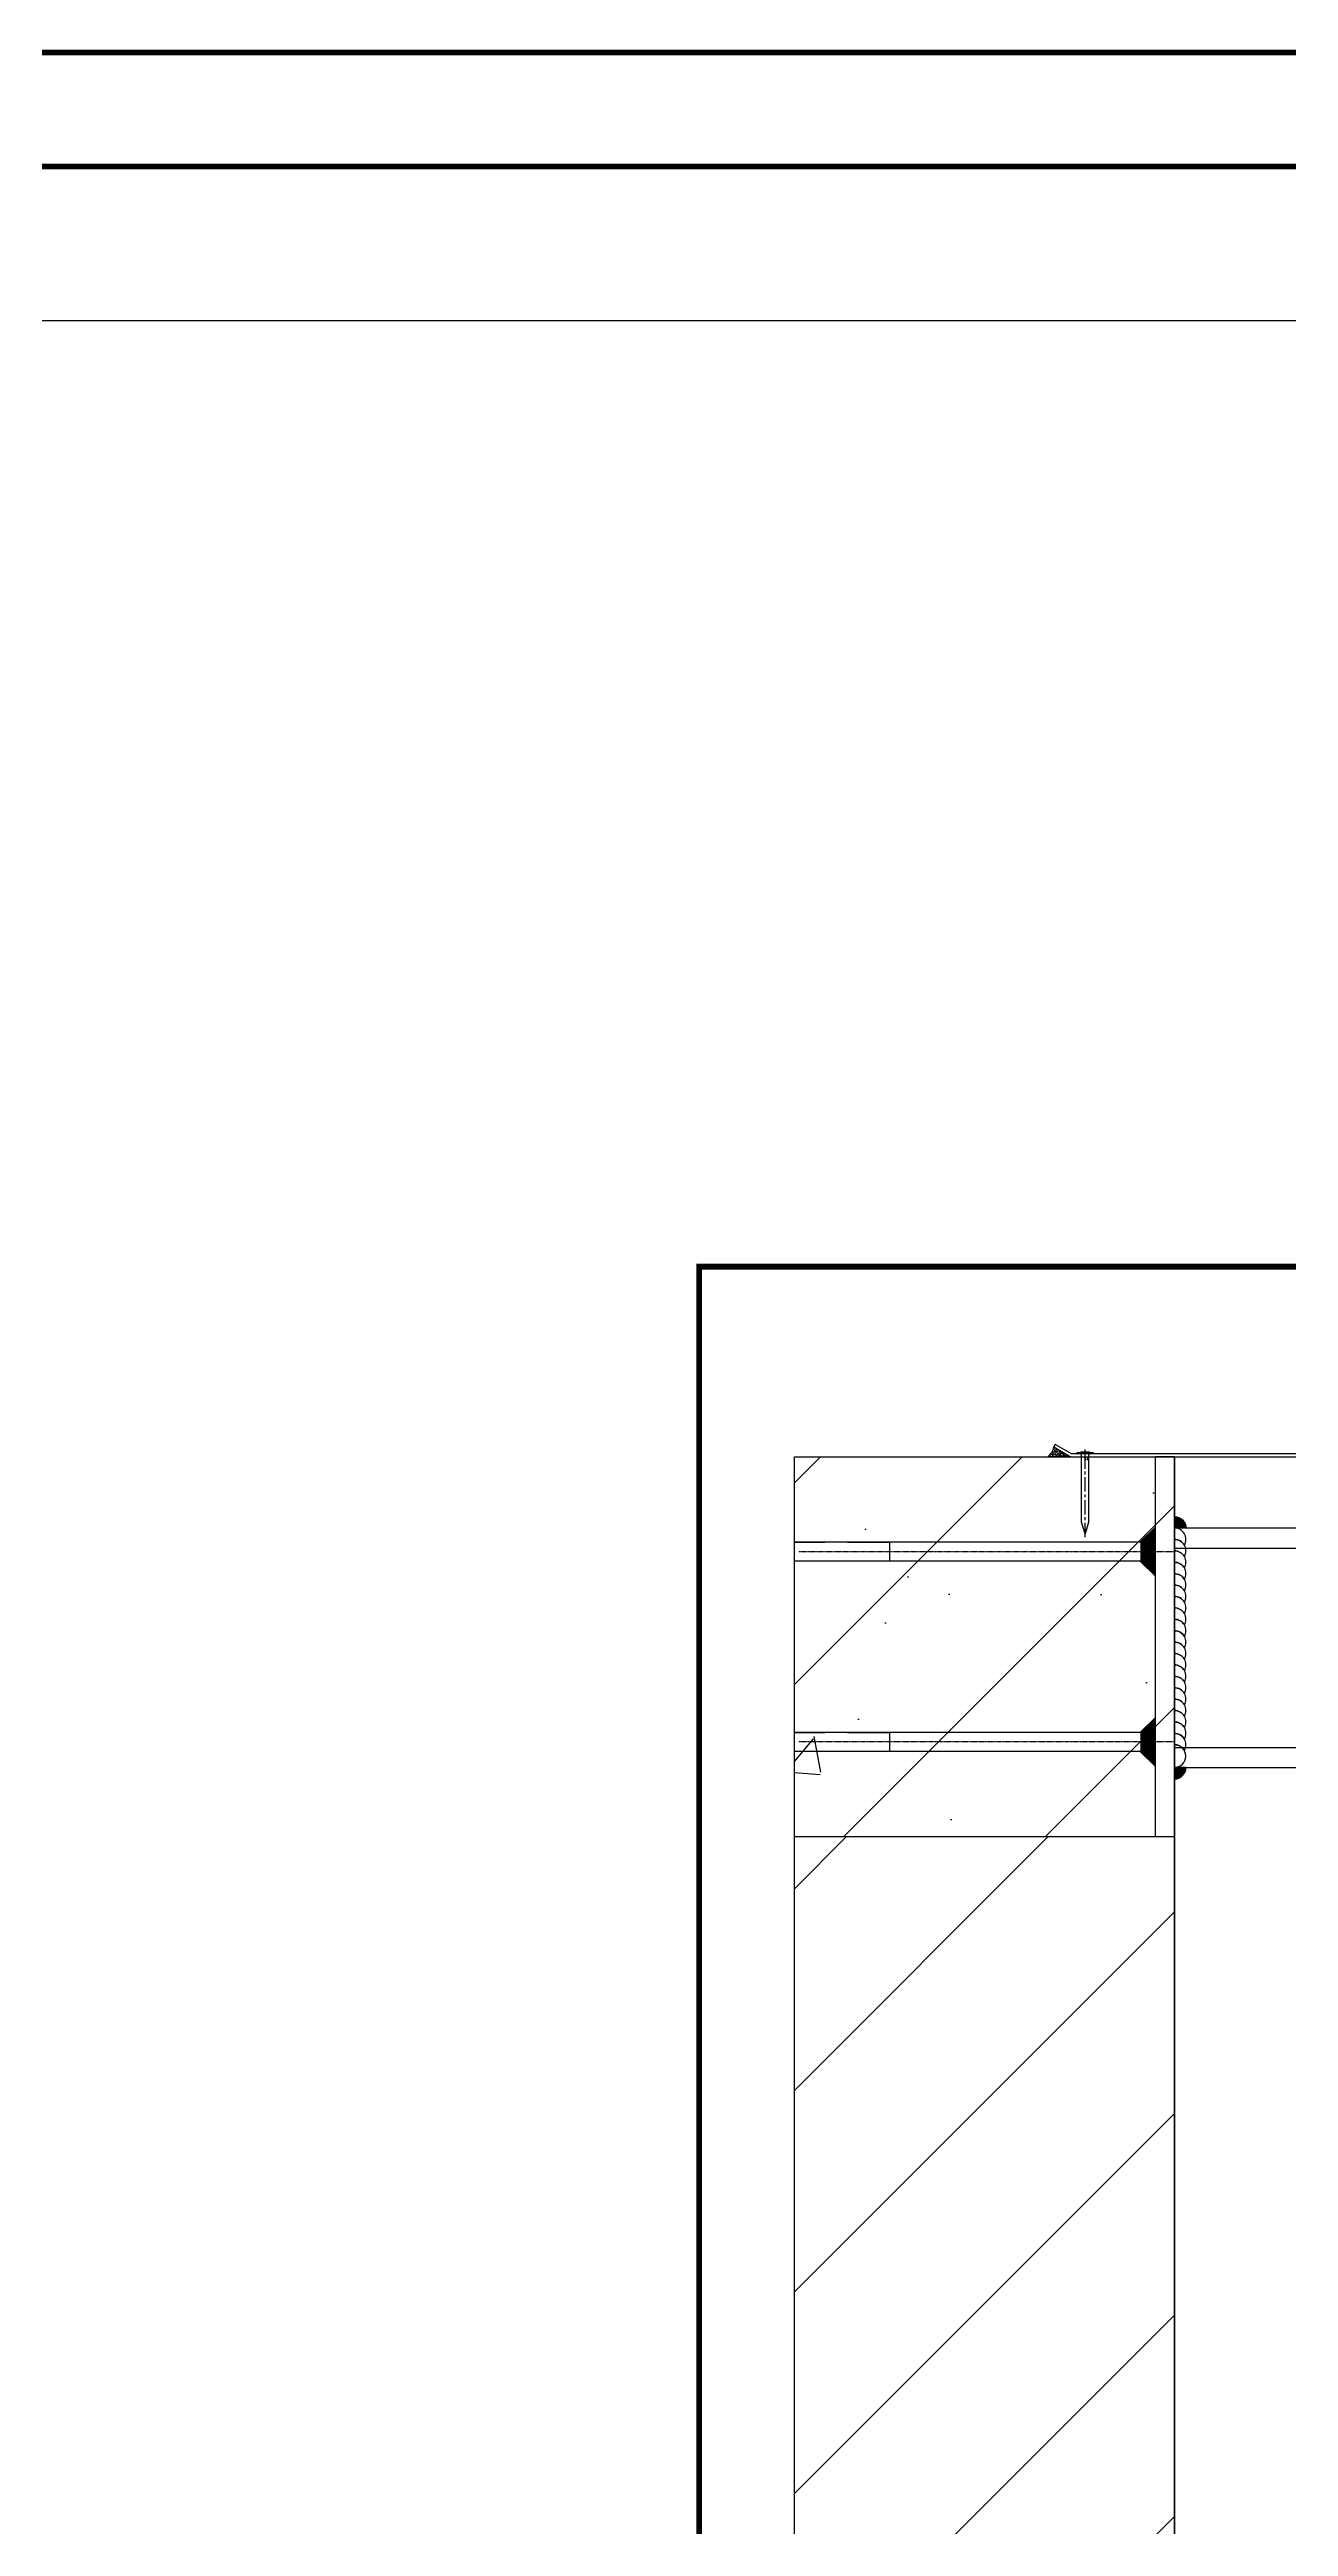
# Model space of a CAD drawing. Extents: x -160106 to 966792, y -663931 to 1550022.
# Drawn here: x -75460 to -74809, y -111983 to -110680 of the extents above; entities that cross this region are included whole.
import ezdxf
from ezdxf.enums import TextEntityAlignment as Align
from ezdxf.xclip import XClip

# ---------------------------------------------------------------- set-up
doc = ezdxf.new("R2010")
doc.units = 0
for name, pattern in [('CENTER', [2, 1.25, -0.25, 0.25, -0.25]), ('ZN-CENTER', [2, 1.25, -0.25, 0.25, -0.25]), ('ZN-DASH', [0.35, 0.25, -0.1])]:
    doc.linetypes.add(name, pattern=pattern)
for name, color, linetype in [('!ZN1-填充-8', 8, 'Continuous'), ('!ZN1-标注-173', 173, 'Continuous'), ('!ZN3-不锈钢板幕墙-7', 7, 'Continuous'), ('!ZN4-焊缝-8', 8, 'Continuous'), ('!ZN4-辅助材料-1', 1, 'Continuous'), ('!ZN4-配件-11', 11, 'Continuous'), ('!ZN5-钢材投影-40', 40, 'Continuous'), ('!ZN6-虚线-8', 8, 'ZN-DASH'), ('!ZN6-轴线-1', 1, 'ZN-CENTER'), ('0-cxFrame', 155, 'Continuous'), ('20剖面图$0$A-LIN-V', 9, 'Continuous'), ('20剖面图$0$AS-COLN', 6, 'Continuous'), ('20剖面图$0$AS-WALL', 40, 'Continuous'), ('20剖面图$0$PUB_HATCH', 8, 'Continuous'), ('2钢材断面', 2, 'Continuous'), ('3符号', 173, 'Continuous'), ('40钢材投影', 40, 'Continuous'), ('4玻璃幕墙', 4, 'Continuous'), ('ALT_CEN-0-30', 1, 'CENTER'), ('TEXT', 7, 'Continuous')]:
    doc.layers.add(name, color=color, linetype=linetype)
doc.layers.add('0-cxText', color=131, linetype='Continuous', lineweight=25)
doc.styles.add('cx_tuming', font='simhei.ttf')
doc.styles.add('cx_tuqian1', font='')
doc.styles.add('DHTEXT-1', font='ROMANS.shx', dxfattribs={"width": 0.7, "bigfont": 'CHINESE.shx'})
doc.styles.add('黑体', font='simhei.ttf', dxfattribs={"height": 12})
doc.styles.get('cx_tuqian1').set_extended_font_data('SimSun')

# ---------------------------------------------------------------- blocks, each defined once
blk = doc.blocks.new('20200306093546', base_point=(29869.4, 42689.6))
at = {"layer": '!ZN1-填充-8'}
h = blk.add_hatch(dxfattribs=at)
h.set_pattern_fill('ANSI36', color=256, angle=-270, style=0)
h.set_pattern_definition([(135, (29867.4445, 42689.1023), (-3.086963, 0.841899), [3.96875, -0.79375, 0, -0.79375])])
edge = h.paths.add_edge_path()
edge.add_line((29867.4, 42689.1), (29867.4, 42693.6))
edge.add_arc((29867.9, 42689.1), 0.5, 90, 180, ccw=False)
edge.add_line((29867.9, 42689.6), (29870.9, 42689.6))
edge.add_arc((29870.9, 42690.1), 0.5, 270, 360)
edge.add_line((29871.4, 42690.1), (29871.4, 42693.1))
edge.add_arc((29871.9, 42693.1), 0.5, 89.9986, 179.9986, ccw=False)
edge.add_arc((29868.3, -498209.8), 540903.4, 89.99961, 90.000087)
at = {"layer": '!ZN4-辅助材料-1', "ltscale": 15}
blk.add_arc((29868.3, -498209.8), 540903.4, 89.99961, 90.000087, dxfattribs=at)
blk = doc.blocks.new('A$C127fa938')
at = {"layer": '!ZN1-标注-173', "ltscale": 15, "rotation": 90}
blk.add_blockref('20200306093546', (-31, 2), dxfattribs=at)
blk = doc.blocks.new('*U2373')
at = {"color": 0, "linetype": 'ZN-CENTER', "ltscale": 6}
blk.add_line((43.8, 0), (-2.3, 0), dxfattribs=at)
at = {"linetype": 'ByBlock', "ltscale": 10}
for p, q in [((-1.1, 2.3), (-1.1, -2.3)), ((-0.9, 2.3), (-0.9, -2.3)), ((-0.8, 4.2), (-0.8, -4.2)), ((0, 4.2), (-0.8, 4.2)), ((0, -4.2), (0, 4.2)), ((-0.8, -4.2), (0, -4.2))]:
    blk.add_line(p, q, dxfattribs=at)
blk.add_lwpolyline([(0, -2.5, -0.414214), (0.7, -1.8), (35.9, -1.8), (42, 0), (35.9, 1.9), (0.7, 1.9, -0.414214), (0, 2.5)], format="xyb", dxfattribs=at)
for centre, start, end in [((-1.1, 2.6), 272.9951, 344.3665), ((-1.1, -2.6), 15.6335, 87.0049)]:
    blk.add_arc(centre, 0.329, start, end, dxfattribs=at)
at = {"layer": 'Defpoints', "color": 0, "ltscale": 10, "style": 'DHTEXT-1', "width": 0.7}
blk.add_text('3.7', height=1.12, rotation=90, dxfattribs=at).set_placement((3.1, -0.9), align=Align.CENTER)
blk = doc.blocks.new('A$Cec10f56f')
at = {"layer": '!ZN1-填充-8'}
h = blk.add_hatch(color=252, dxfattribs=at)
h.dxf.hatch_style = 1
h.paths.add_polyline_path([(10, 55), (10, 62.9), (18, 55)])
h = blk.add_hatch(color=252, dxfattribs=at)
h.dxf.hatch_style = 1
h.paths.add_polyline_path([(18, 55), (18, 45), (10, 45), (10, 55)])
h = blk.add_hatch(color=252, dxfattribs=at)
h.dxf.hatch_style = 1
h.paths.add_polyline_path([(10, 45), (10, 37.1), (18, 45)])
h = blk.add_hatch(color=252, dxfattribs=at)
h.dxf.hatch_style = 1
h.paths.add_polyline_path([(10, -45), (10, -37.1), (18, -45)])
h = blk.add_hatch(color=252, dxfattribs=at)
h.dxf.hatch_style = 1
h.paths.add_polyline_path([(18, -45), (18, -55), (10, -55), (10, -45)])
h = blk.add_hatch(color=252, dxfattribs=at)
h.dxf.hatch_style = 1
h.paths.add_polyline_path([(10, -55), (10, -62.9), (18, -55)])
at = {"layer": '2钢材断面'}
for p, q in [((0, 100), (10, 100)), ((0, 100), (0, -100)), ((10, 100), (10, 45)), ((10, 45), (10, -44)), ((10, -44), (10, -100)), ((0, -100), (10, -100))]:
    blk.add_line(p, q, dxfattribs=at)
at = {"layer": '40钢材投影'}
for p, q in [((18, 55), (10, 62.9)), ((10, 55), (200, 55)), ((200, 55), (200, 45)), ((10, 45), (200, 45)), ((18, 45), (10, 37.1)), ((18, -45), (10, -37.1)), ((10, -45), (200, -45)), ((200, -45), (200, -55)), ((10, -55), (200, -55)), ((18, -55), (10, -62.9))]:
    blk.add_line(p, q, dxfattribs=at)
for points in [[(172, 45), (150, 45), (150, 55), (200, 55), (200, 45), (184, 45)], [(172, -55), (150, -55), (150, -45), (200, -45), (200, -55), (184, -55)]]:
    blk.add_lwpolyline(points, dxfattribs=at)
at = {"layer": 'ALT_CEN-0-30', "ltscale": 0.3}
for p, q in [((0, 50), (197.8, 50)), ((0, -50), (197.8, -50))]:
    blk.add_line(p, q, dxfattribs=at)
blk = doc.blocks.new('*U2365')
at = {"linetype": 'ZN-DASH', "ltscale": 20}
blk.add_wipeout([(-150.6, -63), (0, -63), (0, 63), (-150.6, 63)], dxfattribs=at).dxf.layer = '!ZN6-虚线-8'
at = {"layer": '!ZN4-焊缝-8', "ltscale": 0.1}
h = blk.add_hatch(color=256, dxfattribs=at)
edge = h.paths.add_edge_path()
edge.add_line((-144.6, 63), (-150.6, 63))
edge.add_line((-150.6, 63), (-150.6, 69))
edge.add_arc((-150.6, 63), 6, 0, 90, ccw=False)
h = blk.add_hatch(color=256, dxfattribs=at)
edge = h.paths.add_edge_path()
edge.add_line((-144.6, -63), (-150.6, -63))
edge.add_line((-150.6, -63), (-150.6, -69))
edge.add_arc((-150.6, -63), 6, 270, 360)
for points in [[(-144.6, 63), (-150.6, 63), (-150.6, 69, -0.414214)], [(-144.6, -63), (-150.6, -63), (-150.6, -69, 0.414214)]]:
    blk.add_lwpolyline(points, format="xyb", close=True, dxfattribs=at)
at = {"layer": '!ZN4-焊缝-8', "color": 8, "ltscale": 20}
blk.add_lwpolyline([(-150.6, -63, 1), (-150.6, -51, -0.267949), (-145.4, -54, 0.57735), (-150.6, -45, -0.267949), (-145.4, -48, 0.57735), (-150.6, -39, -0.267949), (-145.4, -42, 0.57735), (-150.6, -33, -0.267949), (-145.4, -36, 0.57735), (-150.6, -27, -0.267949), (-145.4, -30, 0.57735), (-150.6, -21, -0.267949), (-145.4, -24, 0.57735), (-150.6, -15, -0.267949), (-145.4, -18, 0.57735), (-150.6, -9, -0.267949), (-145.4, -12, 0.57735), (-150.6, -3, -0.267949), (-145.4, -6, 0.57735), (-150.6, 3, -0.267949), (-145.4, 0, 0.57735), (-150.6, 9, -0.267949), (-145.4, 6, 0.57735), (-150.6, 15, -0.267949), (-145.4, 12, 0.57735), (-150.6, 21, -0.267949), (-145.4, 18, 0.57735), (-150.6, 27, -0.267949), (-145.4, 24, 0.57735), (-150.6, 33, -0.267949), (-145.4, 30, 0.57735), (-150.6, 39, -0.267949), (-145.4, 36, 0.57735), (-150.6, 45, -0.267949), (-145.4, 42, 0.57735), (-150.6, 51, -0.267949), (-145.4, 48, 0.57735), (-150.6, 57, -0.267949), (-145.4, 54, 0.57735), (-150.6, 63)], format="xyb", dxfattribs=at)
at = {"layer": '!ZN4-焊缝-8', "ltscale": 0.1}
for points in [[(-57.5, 40, -0.57735), (-51.5, 43.5, 0.267949), (-53.5, 40, -0.57735), (-47.5, 43.5, 0.267949), (-49.5, 40, -0.57735), (-43.5, 43.5, 0.267949), (-45.5, 40, -0.57735), (-39.5, 43.5, 0.267949), (-41.5, 40, -0.57735), (-35.5, 43.5, 0.267949), (-37.5, 40, -0.57735), (-31.5, 43.5, 0.267949), (-33.5, 40, -1), (-25.5, 40, -1)], [(-57.5, -40, 0.57735), (-51.5, -43.5, -0.267949), (-53.5, -40, 0.57735), (-47.5, -43.5, -0.267949), (-49.5, -40, 0.57735), (-43.5, -43.5, -0.267949), (-45.5, -40, 0.57735), (-39.5, -43.5, -0.267949), (-41.5, -40, 0.57735), (-35.5, -43.5, -0.267949), (-37.5, -40, 0.57735), (-31.5, -43.5, -0.267949), (-33.5, -40, 1), (-25.5, -40, 1)]]:
    blk.add_lwpolyline(points, format="xyb", dxfattribs=at)
at = {"layer": '!ZN4-配件-11', "linetype": 'ByBlock', "ltscale": 10}
for points in [[(-31, 30.2), (-40, 35.4), (-49, 30.2), (-49, 19.8), (-40, 14.6), (-31, 19.8)], [(-31, -19.8), (-40, -14.6), (-49, -19.8), (-49, -30.2), (-40, -35.4), (-31, -30.2)]]:
    blk.add_lwpolyline(points, close=True, dxfattribs=at)
for centre, radius in [((-40, 25), 12), ((-40, 25), 9), ((-40, 25), 6), ((-40, -25), 12), ((-40, -25), 9), ((-40, -25), 6)]:
    blk.add_circle(centre, radius, dxfattribs=at)
for centre in [(-40, 25), (-40, -25)]:
    blk.add_arc(centre, 5.19, 180, 90, dxfattribs=at)
at = {"layer": '!ZN5-钢材投影-40'}
for p, q in [((-150.6, 52.4), (0, 52.4)), ((-150.6, -52.4), (0, -52.4))]:
    blk.add_line(p, q, dxfattribs=at)
for points in [[(-150.6, -63), (0, -63), (0, 63), (-150.6, 63)], [(-57.5, -40), (-22.5, -40), (-22.5, 40), (-57.5, 40), (-57.5, -40)]]:
    blk.add_lwpolyline(points, close=True, dxfattribs=at)
for points in [[(-57.5, 18.5), (-60, 18.5, -1), (-60, 31.5), (-57.5, 31.5)], [(-22.5, 31.5), (-20, 31.5, -1), (-20, 18.5), (-22.5, 18.5)], [(-57.5, -18.5), (-60, -18.5, 1), (-60, -31.5), (-57.5, -31.5)], [(-22.5, -31.5), (-20, -31.5, 1), (-20, -18.5), (-22.5, -18.5)]]:
    blk.add_lwpolyline(points, format="xyb", dxfattribs=at)
at = {"layer": '!ZN6-虚线-8', "linetype": 'ZN-DASH', "ltscale": 20}
for p, q in [((-75, 63), (-75, -63)), ((-57.5, 31.5), (-22.5, 31.5)), ((-57.5, 18.5), (-22.5, 18.5)), ((-22.5, -18.5), (-57.5, -18.5)), ((-57.5, -31.5), (-22.5, -31.5))]:
    blk.add_line(p, q, dxfattribs=at)
blk.add_lwpolyline([(-33.5, 40.5), (-33.5, -41.5), (-33.5, -43.5, -1), (-46.5, -43.5), (-46.5, -41.5), (-46.5, 40.5), (-46.5, 43.5, -1), (-33.5, 43.5)], format="xyb", close=True, dxfattribs=at)
at = {"layer": '!ZN6-轴线-1', "color": 1, "linetype": 'ZN-CENTER', "ltscale": 10}
for p, q in [((-40, 39.3), (-40, 10.7)), ((-54.3, 25), (-25.7, 25)), ((-40, -10.7), (-40, -39.3)), ((-54.3, -25), (-25.7, -25))]:
    blk.add_line(p, q, dxfattribs=at)
blk = doc.blocks.new('20250829153746')
at = {"layer": '!ZN1-填充-8'}
h = blk.add_hatch(dxfattribs=at)
h.set_pattern_fill('AR-SAND', color=256, scale=0.5, style=0)
h.set_pattern_definition([(37.5, (203.0086, 1089.5218), (-0.0314967, 0.963412), [0, -0.76, 0, -0.85, 0, -0.8125]), (7.5, (203.0086, 1089.5218), (0.884888, 1.411073), [0, -0.41, 0, -0.685, 0, -0.2625]), (327.5, (202.3936, 1089.5218), (1.557071, 0.0028295), [0, -0.25, 0, -0.9, 0, -1.175]), (317.5, (202.3936, 1089.5218), (1.503063, 0.438838), [0, -0.125, 0, -0.59, 0, -0.675])])
edge = h.paths.add_edge_path()
edge.add_line((184.3, 1250), (195.5, 1250))
edge.add_line((195.5, 1250), (186.6, 1255.2))
edge.add_ellipse((176.3, 1256.6), major_axis=(-7.31, -7.31), ratio=1, start_angle=95.0307, end_angle=126.7718, ccw=False)
at = {"layer": '20剖面图$0$PUB_HATCH'}
h = blk.add_hatch(dxfattribs=at)
h.set_pattern_fill('钢筋混凝土', color=256, scale=30, style=0)
h.set_pattern_definition([(45, (1566038.06, -568207.45), (-53.0330086, 53.0330086), []), (50, (1566038.06, -568207.45), (215.178055, -18.82564), [22.5, -247.5]), (355, (1566038.06, -568207.45), (-41.6254, 225.65764), [18, -198]), (100.4514, (1566056, -568209.02), (173.552815, 206.831863), [19.122057, -210.342634]), (46.1842, (1566038.06, -568147.45), (320.172315, -49.655704), [33.75, -371.25]), (96.6356, (1566064.74, -568151.6), (280.39881, 292.23536), [28.683086, -315.5139]), (351.1842, (1566038.06, -568147.45), (280.398584, 292.23558), [27, -297]), (21, (1566068.06, -568162.45), (179.072116, -120.785667), [22.5, -247.5]), (326, (1566068.06, -568162.45), (72.9946, 217.545014), [18, -198]), (71.4514, (1566082.98, -568172.52), (252.066789, 96.75915), [19.122057, -210.342634]), (37.5, (1566038.06, -568207.45), (3.6479566, 99.868156), [0, -195.6, 0, -201, 0, -198.75]), (7.5, (1566038.06, -568207.45), (78.920861, 118.3235136), [0, -114.6, 0, -191.1, 0, -75.75]), (327.5, (1565971.16, -568207.45), (160.146731, -6.7664615), [0, -75, 0, -234, 0, -310.5]), (317.5, (1565941.16, -568207.45), (174.955851, 30.031495), [0, -97.5, 0, -155.4, 0, -220.5])])
h.paths.add_polyline_path([(250, 1050), (50, 1050), (50, 1250), (250, 1250)])
h = blk.add_hatch(dxfattribs=at)
h.set_pattern_fill('普通砖', color=256, scale=30, style=0)
h.set_pattern_definition([(45, (1566038.06, -568103.6), (-53.0330298, 53.0330298), [])])
h.paths.add_polyline_path([(50, 1050), (250, 1050), (250, 0), (50, 0)])
at = {"layer": '!ZN3-不锈钢板幕墙-7', "ltscale": 4}
blk.add_lwpolyline([(195.9, 1251.5), (195.9, 1251.5), (195.9, 1251.5), (187.3, 1256.5), (186.6, 1255.2), (195.5, 1250), (197.4, 1250), (197.4, 1250), (334.5, 1250), (334.5, 1287.2), (329.4, 1296.1), (328.1, 1295.4), (333, 1286.8), (333, 1251.5)], close=True, dxfattribs=at)
at = {"layer": '!ZN4-辅助材料-1', "ltscale": 4}
blk.add_lwpolyline([(186.6, 1255.2), (195.5, 1250), (195.5, 1250), (183.3, 1250, 0.198373), (186.6, 1255.2)], format="xyb", dxfattribs=at)
at = {"color": 4, "linetype": 'ZN-DASH', "ltscale": 30, "const_width": 3}
blk.add_lwpolyline([(325.5, 1350), (0, 1350), (0, 100)], dxfattribs=at)
at = {"layer": '20剖面图$0$A-LIN-V'}
blk.add_line((250, 1201.9), (250, 0), dxfattribs=at)
at = {"layer": '20剖面图$0$AS-COLN'}
for p, q in [((50, 1050), (50, 1250)), ((50, 1250), (250, 1250)), ((250, 1250), (250, 1050)), ((250, 1050), (50, 1050))]:
    blk.add_line(p, q, dxfattribs=at)
at = {"layer": '20剖面图$0$AS-WALL'}
for p, q in [((50, 0), (50, 1050)), ((250, 0), (250, 1050))]:
    blk.add_line(p, q, dxfattribs=at)
at = {"layer": '!ZN4-配件-11', "color": 1, "xscale": -1.000000000000009, "rotation": 90}
blk.add_blockref('*U2373', (203, 1251.5), dxfattribs=at)
at = {"layer": '40钢材投影', "color": 2, "ltscale": 500, "rotation": 180}
blk.add_blockref('A$Cec10f56f', (250, 1150), dxfattribs=at)
at = {"layer": '4玻璃幕墙', "ltscale": 50}
blk.add_blockref('A$C127fa938', (409.9, 1350), dxfattribs=at)
at = {"ltscale": 20}
blk.add_blockref('*U2365', (400.6, 1149.5), dxfattribs=at)
blk = doc.blocks.new('TK22.A2 L(Dragon)')
at = {"layer": '0-cxFrame', "color": 7, "const_width": 0.5}
blk.add_lwpolyline([(0, 0), (-594, 0), (-594, 420), (0, 420)], close=True, dxfattribs=at)
at = {"layer": '0-cxFrame', "const_width": 0.5}
blk.add_lwpolyline([(-80, 10), (-574, 10), (-574, 410), (-80, 410)], close=True, dxfattribs=at)
at = {"style": '黑体', "flags": 4}
blk.add_attdef('图幅', text='', height=3.3, dxfattribs=at).set_placement((-40, 3), align=Align.RIGHT)
at = {"layer": '0-cxText', "flags": 4}
for tag, height, style, p in [('建设单位', 3.5, 'cx_tuming', (-45, 240)), ('项目名称', 3.5, 'cx_tuming', (-45, 210)), ('子项名称', 3.5, 'cx_tuming', (-45, 180)), ('工程编号', 3.3, 'cx_tuqian1', (-35, 165)), ('图名1', 3.5, 'cx_tuming', (-45, 87)), ('图名2', 3.5, 'cx_tuming', (-45, 79)), ('图名3', 3.5, 'cx_tuming', (-45, 71)), ('出图日期', 3.3, 'cx_tuqian1', (-39, 60)), ('专业', 3.3, 'cx_tuqian1', (-55, 52)), ('图号', 3.3, 'cx_tuqian1', (-55, 44)), ('版次', 3.3, 'cx_tuqian1', (-20, 44))]:
    blk.add_attdef(tag, text='', height=height, dxfattribs=dict(at, style=style)).set_placement(p, align=Align.MIDDLE)
at = {"layer": 'Defpoints', "color": 6, "flags": 4}
for tag, height, style, p in [('tufu', 3.3, '黑体', (-12, 12)), ('dwfname', 4, 'cx_tuqian1', (-80, 3))]:
    blk.add_attdef(tag, text='', height=height, dxfattribs=dict(at, style=style)).set_placement(p, align=Align.RIGHT)

msp = doc.modelspace()

# ---------------------------------------------------------------- block references
at = {"layer": 'TEXT', "ltscale": 60}
ref = msp.add_blockref('20250829153746', (-75118.62, -112670.63), dxfattribs=at)
XClip(ref).set_block_clipping_path([(-406.4479753918, -306.280065972), (897.6613796696, 1847.4999895258)])

# ---------------------------------------------------------------- next in the draw order: linework, layer by layer
at = {"layer": '3符号'}
msp.add_lwpolyline([(-74421.26, -110823.13), (-74679.08, -110823.13), (-74682.08, -110835.13), (-74688.08, -110811.13), (-74691.08, -110823.13), (-74948.89, -110823.13)], dxfattribs=at)

# ---------------------------------------------------------------- next in the draw order: block references
at = {"layer": '0-cxFrame', "xscale": 6, "yscale": 6, "zscale": 6}
msp.add_blockref('TK22.A2 L(Dragon)', (-72795.4, -113201.84), dxfattribs=at)

doc.saveas('drawing.dxf')
